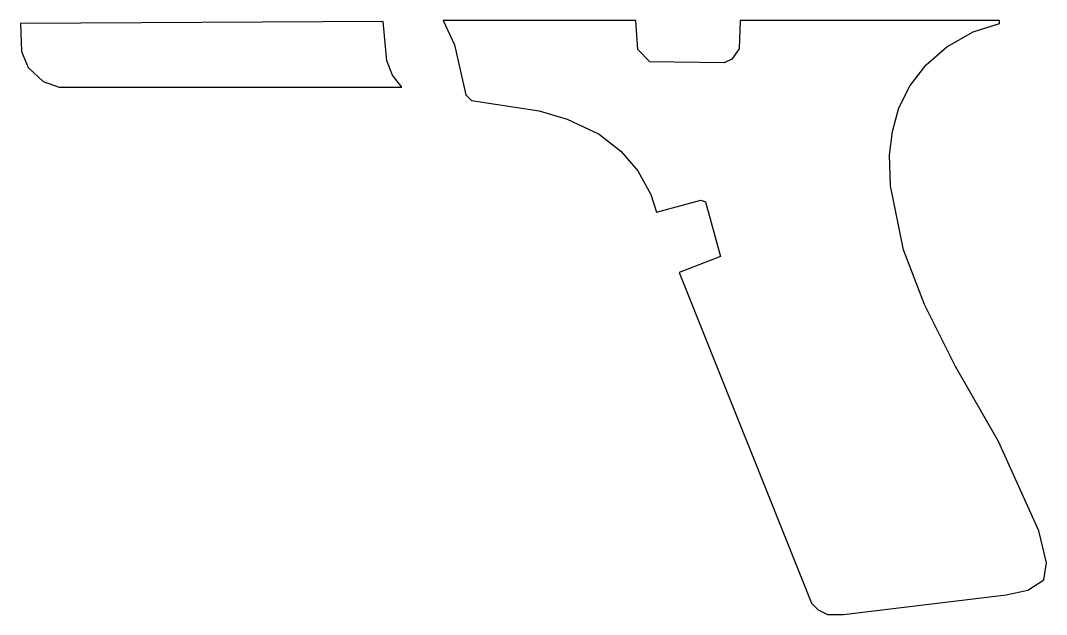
# Model space of a CAD drawing. Header units: millimetres. Extents: x 2.4 to 47.9, y 0 to 26.4.
import ezdxf

# ---------------------------------------------------------------- set-up
doc = ezdxf.new("R2010")
doc.units = ezdxf.units.MM

msp = doc.modelspace()

# ---------------------------------------------------------------- linework, layer by layer
for points in [[(2.417, 26.25), (2.458, 25), (2.75, 24.292), (3.417, 23.667), (4.125, 23.417), (19.333, 23.417), (18.917, 23.958), (18.667, 24.583), (18.5, 26.333)], [(21.167, 26.375), (21.667, 25.292), (22.167, 23.083), (22.417, 22.833), (25.417, 22.375), (26.667, 22), (28.083, 21.333), (29.042, 20.583), (29.792, 19.708), (30.375, 18.667), (30.625, 17.875), (32.583, 18.417), (32.792, 18.333), (33.458, 15.917), (31.625, 15.208), (37.5, 0.542), (37.792, 0.25), (38.208, 0.042), (38.917, 0.042), (46.125, 0.917), (47.083, 1.125), (47.792, 1.583), (47.917, 2.333), (47.583, 3.75), (45.792, 7.708), (43.875, 11.042), (42.5, 13.792), (41.583, 16.208), (41, 19.042), (40.958, 20.417), (41.083, 21.458), (41.375, 22.5), (41.875, 23.5), (42.583, 24.417), (43.5, 25.208), (44.667, 25.875), (45.833, 26.25), (45.833, 26.375), (34.333, 26.375), (34.292, 25.125), (33.958, 24.667), (33.625, 24.5), (30.333, 24.542), (29.792, 25.083), (29.708, 26.375)]]:
    msp.add_lwpolyline(points, close=True)

doc.saveas('drawing.dxf')
